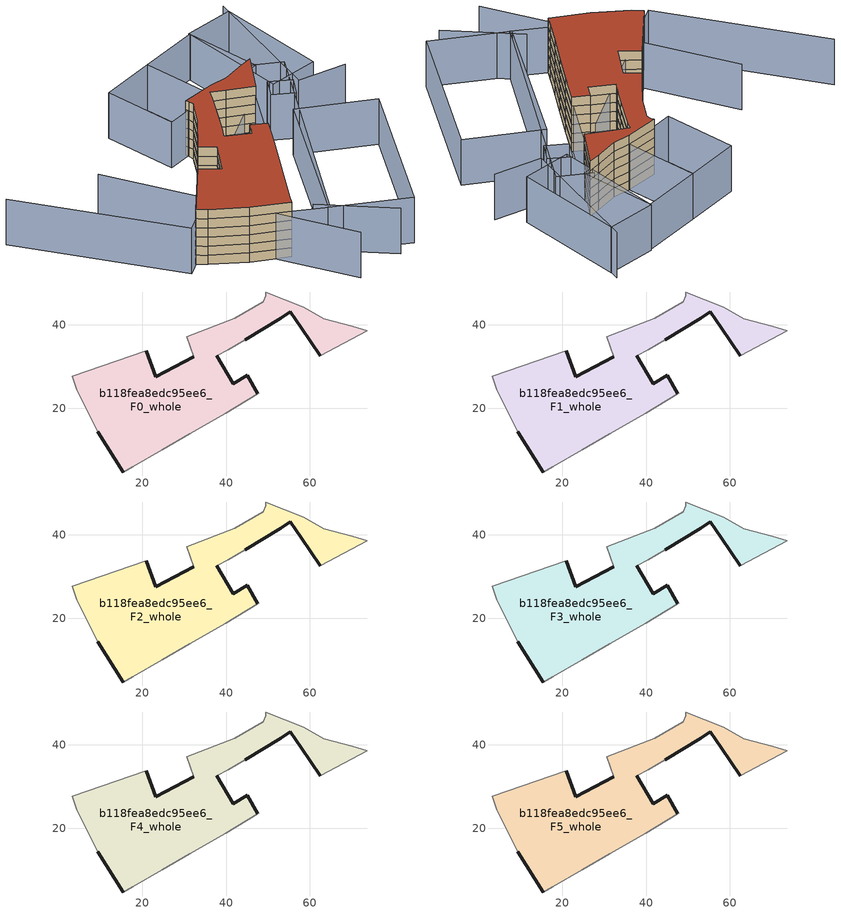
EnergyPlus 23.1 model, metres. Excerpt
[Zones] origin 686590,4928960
b118fea8edc95ee6_F0_whole
 floor ground (EU_floor_Construction): 70.15,39.66 73.68,38.51 62.43,32.56 57.9,39.31 55.33,43.14 53.08,41.56 44.56,36.42 40.5,33.97 37.75,32.59 41.73,25.87 45.1,27.87 47.57,23.53 39.87,18.85 31.38,13.97 24.78,10.17 17.74,6.12 15.52,4.84 9.36,14.48 4.41,24.48 3.31,27.66 20.94,33.72 23.28,27.59 32.28,32.37 30.56,37.15 42.06,41.56 48.86,45.41 49.44,46.85 49.48,47.79 58.6,44.11 63.31,41.42 z0
 wall outside (EU_wall_Construction): 32.28,32.37 23.28,27.59 20.94,33.72 / 9.36,14.48 15.52,4.84 / 47.57,23.53 45.1,27.87 41.73,25.87 37.75,32.59 / 44.56,36.42 53.08,41.56 55.33,43.14 57.9,39.31 62.43,32.56 z0:3
 wall adiabatic (EU_wall_Construction): 20.94,33.72 3.31,27.66 4.41,24.48 9.36,14.48 / 15.52,4.84 17.74,6.12 24.78,10.17 31.38,13.97 39.87,18.85 47.57,23.53 / 37.75,32.59 40.5,33.97 44.56,36.42 / 62.43,32.56 73.68,38.51 70.15,39.66 63.31,41.42 58.6,44.11 49.48,47.79 49.44,46.85 48.86,45.41 42.06,41.56 30.56,37.15 32.28,32.37 z0:3
b118fea8edc95ee6_F1_whole
 floor to b118fea8edc95ee6_F0_whole (EU_floor_Construction): 70.15,39.66 73.68,38.51 62.43,32.56 57.9,39.31 55.33,43.14 53.08,41.56 44.56,36.42 40.5,33.97 37.75,32.59 41.73,25.87 45.1,27.87 47.57,23.53 39.87,18.85 31.38,13.97 24.78,10.17 17.74,6.12 15.52,4.84 9.36,14.48 4.41,24.48 3.31,27.66 20.94,33.72 23.28,27.59 32.28,32.37 30.56,37.15 42.06,41.56 48.86,45.41 49.44,46.85 49.48,47.79 58.6,44.11 63.31,41.42 z3
 wall outside (EU_wall_Construction): 32.28,32.37 23.28,27.59 20.94,33.72 / 9.36,14.48 15.52,4.84 / 47.57,23.53 45.1,27.87 41.73,25.87 37.75,32.59 / 44.56,36.42 53.08,41.56 55.33,43.14 57.9,39.31 62.43,32.56 z3:6
 wall adiabatic (EU_wall_Construction): 20.94,33.72 3.31,27.66 4.41,24.48 9.36,14.48 / 15.52,4.84 17.74,6.12 24.78,10.17 31.38,13.97 39.87,18.85 47.57,23.53 / 37.75,32.59 40.5,33.97 44.56,36.42 / 62.43,32.56 73.68,38.51 70.15,39.66 63.31,41.42 58.6,44.11 49.48,47.79 49.44,46.85 48.86,45.41 42.06,41.56 30.56,37.15 32.28,32.37 z3:6
b118fea8edc95ee6_F2_whole
 floor to b118fea8edc95ee6_F1_whole (EU_floor_Construction): 70.15,39.66 73.68,38.51 62.43,32.56 57.9,39.31 55.33,43.14 53.08,41.56 44.56,36.42 40.5,33.97 37.75,32.59 41.73,25.87 45.1,27.87 47.57,23.53 39.87,18.85 31.38,13.97 24.78,10.17 17.74,6.12 15.52,4.84 9.36,14.48 4.41,24.48 3.31,27.66 20.94,33.72 23.28,27.59 32.28,32.37 30.56,37.15 42.06,41.56 48.86,45.41 49.44,46.85 49.48,47.79 58.6,44.11 63.31,41.42 z6
 wall outside (EU_wall_Construction): 32.28,32.37 23.28,27.59 20.94,33.72 / 9.36,14.48 15.52,4.84 / 47.57,23.53 45.1,27.87 41.73,25.87 37.75,32.59 / 44.56,36.42 53.08,41.56 55.33,43.14 57.9,39.31 62.43,32.56 z6:9
 wall adiabatic (EU_wall_Construction): 20.94,33.72 3.31,27.66 4.41,24.48 9.36,14.48 / 15.52,4.84 17.74,6.12 24.78,10.17 31.38,13.97 39.87,18.85 47.57,23.53 / 37.75,32.59 40.5,33.97 44.56,36.42 / 62.43,32.56 73.68,38.51 70.15,39.66 63.31,41.42 58.6,44.11 49.48,47.79 49.44,46.85 48.86,45.41 42.06,41.56 30.56,37.15 32.28,32.37 z6:9
b118fea8edc95ee6_F3_whole
 floor to b118fea8edc95ee6_F2_whole (EU_floor_Construction): 70.15,39.66 73.68,38.51 62.43,32.56 57.9,39.31 55.33,43.14 53.08,41.56 44.56,36.42 40.5,33.97 37.75,32.59 41.73,25.87 45.1,27.87 47.57,23.53 39.87,18.85 31.38,13.97 24.78,10.17 17.74,6.12 15.52,4.84 9.36,14.48 4.41,24.48 3.31,27.66 20.94,33.72 23.28,27.59 32.28,32.37 30.56,37.15 42.06,41.56 48.86,45.41 49.44,46.85 49.48,47.79 58.6,44.11 63.31,41.42 z9
 wall outside (EU_wall_Construction): 32.28,32.37 23.28,27.59 20.94,33.72 / 9.36,14.48 15.52,4.84 / 47.57,23.53 45.1,27.87 41.73,25.87 37.75,32.59 / 44.56,36.42 53.08,41.56 55.33,43.14 57.9,39.31 62.43,32.56 z9:12
 wall adiabatic (EU_wall_Construction): 20.94,33.72 3.31,27.66 4.41,24.48 9.36,14.48 / 15.52,4.84 17.74,6.12 24.78,10.17 31.38,13.97 39.87,18.85 47.57,23.53 / 37.75,32.59 40.5,33.97 44.56,36.42 / 62.43,32.56 73.68,38.51 70.15,39.66 63.31,41.42 58.6,44.11 49.48,47.79 49.44,46.85 48.86,45.41 42.06,41.56 30.56,37.15 32.28,32.37 z9:12
b118fea8edc95ee6_F4_whole
 floor to b118fea8edc95ee6_F3_whole (EU_floor_Construction): 70.15,39.66 73.68,38.51 62.43,32.56 57.9,39.31 55.33,43.14 53.08,41.56 44.56,36.42 40.5,33.97 37.75,32.59 41.73,25.87 45.1,27.87 47.57,23.53 39.87,18.85 31.38,13.97 24.78,10.17 17.74,6.12 15.52,4.84 9.36,14.48 4.41,24.48 3.31,27.66 20.94,33.72 23.28,27.59 32.28,32.37 30.56,37.15 42.06,41.56 48.86,45.41 49.44,46.85 49.48,47.79 58.6,44.11 63.31,41.42 z12
 wall outside (EU_wall_Construction): 32.28,32.37 23.28,27.59 20.94,33.72 / 9.36,14.48 15.52,4.84 / 47.57,23.53 45.1,27.87 41.73,25.87 37.75,32.59 / 44.56,36.42 53.08,41.56 55.33,43.14 57.9,39.31 62.43,32.56 z12:15
 wall adiabatic (EU_wall_Construction): 20.94,33.72 3.31,27.66 4.41,24.48 9.36,14.48 / 15.52,4.84 17.74,6.12 24.78,10.17 31.38,13.97 39.87,18.85 47.57,23.53 / 37.75,32.59 40.5,33.97 44.56,36.42 / 62.43,32.56 73.68,38.51 70.15,39.66 63.31,41.42 58.6,44.11 49.48,47.79 49.44,46.85 48.86,45.41 42.06,41.56 30.56,37.15 32.28,32.37 z12:15
b118fea8edc95ee6_F5_whole
 floor to b118fea8edc95ee6_F4_whole (EU_floor_Construction): 70.15,39.66 73.68,38.51 62.43,32.56 57.9,39.31 55.33,43.14 53.08,41.56 44.56,36.42 40.5,33.97 37.75,32.59 41.73,25.87 45.1,27.87 47.57,23.53 39.87,18.85 31.38,13.97 24.78,10.17 17.74,6.12 15.52,4.84 9.36,14.48 4.41,24.48 3.31,27.66 20.94,33.72 23.28,27.59 32.28,32.37 30.56,37.15 42.06,41.56 48.86,45.41 49.44,46.85 49.48,47.79 58.6,44.11 63.31,41.42 z15
 wall outside (EU_wall_Construction): 32.28,32.37 23.28,27.59 20.94,33.72 / 9.36,14.48 15.52,4.84 / 47.57,23.53 45.1,27.87 41.73,25.87 37.75,32.59 / 44.56,36.42 53.08,41.56 55.33,43.14 57.9,39.31 62.43,32.56 z15:18
 wall adiabatic (EU_wall_Construction): 20.94,33.72 3.31,27.66 4.41,24.48 9.36,14.48 / 15.52,4.84 17.74,6.12 24.78,10.17 31.38,13.97 39.87,18.85 47.57,23.53 / 37.75,32.59 40.5,33.97 44.56,36.42 / 62.43,32.56 73.68,38.51 70.15,39.66 63.31,41.42 58.6,44.11 49.48,47.79 49.44,46.85 48.86,45.41 42.06,41.56 30.56,37.15 32.28,32.37 z15:18
 roof outside (EU_roof_Construction): 62.43,32.56 73.68,38.51 70.15,39.66 63.31,41.42 58.6,44.11 49.48,47.79 49.44,46.85 48.86,45.41 42.06,41.56 30.56,37.15 32.28,32.37 23.28,27.59 20.94,33.72 3.31,27.66 4.41,24.48 9.36,14.48 15.52,4.84 17.74,6.12 24.78,10.17 31.38,13.97 39.87,18.85 47.57,23.53 45.1,27.87 41.73,25.87 37.75,32.59 40.5,33.97 44.56,36.42 53.08,41.56 55.33,43.14 57.9,39.31 z18
shading: 20.52,0.48 27.16,-22.07 / 13.47,59.44 12.87,-16.02 / 53.13,32.38 -1.11,27.24 / -1.11,27.24 -5.98,78.57 / 84.21,15.03 72.93,24.18 / 72.93,24.18 98,55.1 / 72.35,1.11 33.15,-23.64 / 33.15,-23.64 20.64,-3.83 / 20.64,-3.83 59.84,20.93 / 59.84,20.93 72.35,1.11 / 15.52,4.84 74.21,39.86 / 74.21,39.86 79.62,30.8 / 79.62,30.8 20.93,-4.22 / 20.93,-4.22 15.52,4.84 / 69.32,31.82 72.64,25.71 / 72.64,25.71 67.28,22.79 / 67.28,22.79 63.96,28.9 / 63.96,28.9 69.32,31.82 / 58.27,43.1 65.51,64.82 / 65.51,64.82 82.67,59.1 / 82.67,59.1 75.43,37.38 / 75.43,37.38 58.27,43.1 / 65.48,64.75 58.6,44.11 / 58.6,44.11 42.88,49.35 / 42.88,49.35 49.76,69.99 / 49.76,69.99 65.48,64.75 / 68.86,29.92 82.81,59.35 / 82.81,59.35 96.27,52.98 / 96.27,52.98 82.33,23.54 / 82.33,23.54 68.86,29.92 z0:15
[Building]
EU S2 Campaign: North Axis=0; Terrain=City; Solar Distribution=FullExterior
[Site:Location]
Bologna: Latitude=44.5; Longitude=11.25; Time Zone=1; Elevation=37
[SizingPeriod:WeatherFileDays]
AnnualSizingPeriod: Begin Month=1; Begin Day of Month=1; End Month=12; End Day of Month=31; Day of Week for Start Day=Monday; Use Weather File Daylight Saving Period=No; Use Weather File Rain and Snow Indicators=No
[MATERIAL]
EU_InternalMass_Material: Roughness=MediumRough; Thickness=0.1; Conductivity=1; Density=1800; Specific Heat=900; Thermal Absorptance=0.9; Solar Absorptance=0.7; Visible Absorptance=0.7
[MATERIAL:NOMASS] Roughness=MediumRough; Thermal Absorptance=0.9; Solar Absorptance=0.7; Visible Absorptance=0.7
Name | Thermal Resistance
EU_wall_NoMass | 0.905828
EU_roof_NoMass | 0.37593
EU_floor_NoMass | 0.67114
[CONSTRUCTION]
EU_wall_Construction: EU_wall_NoMass
EU_roof_Construction: EU_roof_NoMass
EU_floor_Construction: EU_floor_NoMass
EU_InternalMass_Construction: EU_InternalMass_Material
[ZONE] Type=1; Multiplier=1; Ceiling Height=autocalculate; Volume=2817.84; Floor Area=autocalculate; Part of Total Floor Area=Yes
b118fea8edc95ee6_F0_whole; b118fea8edc95ee6_F1_whole; b118fea8edc95ee6_F2_whole; b118fea8edc95ee6_F3_whole; b118fea8edc95ee6_F4_whole; b118fea8edc95ee6_F5_whole
[INTERNALMASS] Construction=EU_InternalMass_Construction; Surface Area=881.063
Name | Zone or ZoneList
b118fea8edc95ee6_F0_whole_EU_InternalMass | b118fea8edc95ee6_F0_whole
b118fea8edc95ee6_F1_whole_EU_InternalMass | b118fea8edc95ee6_F1_whole
b118fea8edc95ee6_F2_whole_EU_InternalMass | b118fea8edc95ee6_F2_whole
b118fea8edc95ee6_F3_whole_EU_InternalMass | b118fea8edc95ee6_F3_whole
b118fea8edc95ee6_F4_whole_EU_InternalMass | b118fea8edc95ee6_F4_whole
b118fea8edc95ee6_F5_whole_EU_InternalMass | b118fea8edc95ee6_F5_whole
[OTHEREQUIPMENT] Fuel Type=Electricity; Design Level Calculation Method=Watts/Area; Power per Zone Floor Area=1; Fraction Latent=0; Fraction Radiant=0; Fraction Lost=0; Carbon Dioxide Generation Rate=0; EndUse Subcategory=EU_Step8_InternalGains
Name | Zone or ZoneList or Space or SpaceList | Schedule
EU_Step8_InternalGain_b118fea8edc95ee6_F0_whole_f000 | b118fea8edc95ee6_F0_whole | EU_Step8_GainSchedule_b118fea8edc95ee6_F0_whole_f000
EU_Step8_InternalGain_b118fea8edc95ee6_F1_whole_f000 | b118fea8edc95ee6_F1_whole | EU_Step8_GainSchedule_b118fea8edc95ee6_F1_whole_f000
EU_Step8_InternalGain_b118fea8edc95ee6_F2_whole_f000 | b118fea8edc95ee6_F2_whole | EU_Step8_GainSchedule_b118fea8edc95ee6_F2_whole_f000
EU_Step8_InternalGain_b118fea8edc95ee6_F3_whole_f000 | b118fea8edc95ee6_F3_whole | EU_Step8_GainSchedule_b118fea8edc95ee6_F3_whole_f000
EU_Step8_InternalGain_b118fea8edc95ee6_F4_whole_f000 | b118fea8edc95ee6_F4_whole | EU_Step8_GainSchedule_b118fea8edc95ee6_F4_whole_f000
EU_Step8_InternalGain_b118fea8edc95ee6_F5_whole_f000 | b118fea8edc95ee6_F5_whole | EU_Step8_GainSchedule_b118fea8edc95ee6_F5_whole_f000
[ZONEVENTILATION:DESIGNFLOWRATE] Schedule=EU_AlwaysOn; Design Flow Rate Calculation Method=AirChanges/Hour; Air Changes per Hour=0.73129; Ventilation Type=Natural; Fan Pressure Rise=0; Fan Total Efficiency=1; Constant Term Coefficient=1; Temperature Term Coefficient=0; Velocity Term Coefficient=0; Velocity Squared Term Coefficient=0; Minimum Indoor Temperature=-100; Maximum Indoor Temperature=100; Delta Temperature=-100; Minimum Outdoor Temperature=-100; Maximum Outdoor Temperature=100; Maximum Wind Speed=40
Name | Zone or ZoneList or Space or SpaceList
EU_ConstantAir_b118fea8edc95ee6_F0_whole | b118fea8edc95ee6_F0_whole
EU_ConstantAir_b118fea8edc95ee6_F1_whole | b118fea8edc95ee6_F1_whole
EU_ConstantAir_b118fea8edc95ee6_F2_whole | b118fea8edc95ee6_F2_whole
EU_ConstantAir_b118fea8edc95ee6_F3_whole | b118fea8edc95ee6_F3_whole
EU_ConstantAir_b118fea8edc95ee6_F4_whole | b118fea8edc95ee6_F4_whole
EU_ConstantAir_b118fea8edc95ee6_F5_whole | b118fea8edc95ee6_F5_whole
[HVACTEMPLATE:THERMOSTAT] Constant Heating Setpoint=20; Constant Cooling Setpoint=50
EU_HeatOnly_b118fea8edc95ee6_F0_whole; EU_HeatOnly_b118fea8edc95ee6_F1_whole; EU_HeatOnly_b118fea8edc95ee6_F2_whole; EU_HeatOnly_b118fea8edc95ee6_F3_whole; EU_HeatOnly_b118fea8edc95ee6_F4_whole; EU_HeatOnly_b118fea8edc95ee6_F5_whole
[HVACTEMPLATE:ZONE:IDEALLOADSAIRSYSTEM] System Availability Schedule=EU_AlwaysOn; Maximum Heating Supply Air Temperature=50; Minimum Cooling Supply Air Temperature=13; Maximum Heating Supply Air Humidity Ratio=0.0156; Minimum Cooling Supply Air Humidity Ratio=0.0077; Heating Limit=NoLimit; Cooling Limit=NoLimit; Heating Availability Schedule=EU_AlwaysOn; Cooling Availability Schedule=EU_CoolingOff; Dehumidification Control Type=ConstantSensibleHeatRatio; Cooling Sensible Heat Ratio=0.7; Dehumidification Setpoint=60; Humidification Control Type=None; Humidification Setpoint=30; Outdoor Air Method=None; Outdoor Air Flow Rate per Person=0.00944; Outdoor Air Flow Rate per Zone Floor Area=0; Outdoor Air Flow Rate per Zone=0; Demand Controlled Ventilation Type=None; Outdoor Air Economizer Type=NoEconomizer; Heat Recovery Type=None; Sensible Heat Recovery Effectiveness=0.7; Latent Heat Recovery Effectiveness=0.65
Name | Template Thermostat
b118fea8edc95ee6_F0_whole | EU_HeatOnly_b118fea8edc95ee6_F0_whole
b118fea8edc95ee6_F1_whole | EU_HeatOnly_b118fea8edc95ee6_F1_whole
b118fea8edc95ee6_F2_whole | EU_HeatOnly_b118fea8edc95ee6_F2_whole
b118fea8edc95ee6_F3_whole | EU_HeatOnly_b118fea8edc95ee6_F3_whole
b118fea8edc95ee6_F4_whole | EU_HeatOnly_b118fea8edc95ee6_F4_whole
b118fea8edc95ee6_F5_whole | EU_HeatOnly_b118fea8edc95ee6_F5_whole
[SIZING:ZONE] Zone Cooling Design Supply Air Temperature Input Method=SupplyAirTemperature; Zone Cooling Design Supply Air Temperature=13; Zone Heating Design Supply Air Temperature Input Method=SupplyAirTemperature; Zone Heating Design Supply Air Temperature=50; Zone Cooling Design Supply Air Humidity Ratio=0.008; Zone Heating Design Supply Air Humidity Ratio=0.008; Cooling Design Air Flow Method=DesignDay; Cooling Design Air Flow Rate=0; Cooling Minimum Air Flow per Zone Floor Area=0.000762; Cooling Minimum Air Flow=0; Cooling Minimum Air Flow Fraction=0.2; Heating Design Air Flow Method=DesignDay; Heating Design Air Flow Rate=0; Heating Maximum Air Flow per Zone Floor Area=0.002032; Heating Maximum Air Flow=0.141576; Heating Maximum Air Flow Fraction=0.3; Account for Dedicated Outdoor Air System=No; Dedicated Outdoor Air System Control Strategy=NeutralSupplyAir; Dedicated Outdoor Air Low Setpoint Temperature for Design=autosize; Dedicated Outdoor Air High Setpoint Temperature for Design=autosize; Zone Load Sizing Method=Sensible Load Only No Latent Load; Zone Latent Cooling Design Supply Air Humidity Ratio Input Method=HumidityRatioDifference; Zone Cooling Design Supply Air Humidity Ratio Difference=0.005; Zone Latent Heating Design Supply Air Humidity Ratio Input Method=HumidityRatioDifference; Zone Humidification Design Supply Air Humidity Ratio Difference=0.005
b118fea8edc95ee6_F0_whole; b118fea8edc95ee6_F1_whole; b118fea8edc95ee6_F2_whole; b118fea8edc95ee6_F3_whole; b118fea8edc95ee6_F4_whole; b118fea8edc95ee6_F5_whole
[SCHEDULE:CONSTANT]
Name | Hourly Value
EU_AlwaysOn | 1
EU_CoolingOff | 0
[SCHEDULE:FILE] Column Number=1; Rows to Skip at Top=0; Number of Hours of Data=8760; Column Separator=Comma; Interpolate to Timestep=No; Minutes per Item=60; Adjust Schedule for Daylight Savings=Yes
Name | File
EU_Step8_GainSchedule_b118fea8edc95ee6_F0_whole_f000 | ../../schedules/b118fea8edc95ee6/b118fea8edc95ee6_F0_whole_f000_gain.csv
EU_Step8_GainSchedule_b118fea8edc95ee6_F1_whole_f000 | ../../schedules/b118fea8edc95ee6/b118fea8edc95ee6_F1_whole_f000_gain.csv
EU_Step8_GainSchedule_b118fea8edc95ee6_F2_whole_f000 | ../../schedules/b118fea8edc95ee6/b118fea8edc95ee6_F2_whole_f000_gain.csv
EU_Step8_GainSchedule_b118fea8edc95ee6_F3_whole_f000 | ../../schedules/b118fea8edc95ee6/b118fea8edc95ee6_F3_whole_f000_gain.csv
EU_Step8_GainSchedule_b118fea8edc95ee6_F4_whole_f000 | ../../schedules/b118fea8edc95ee6/b118fea8edc95ee6_F4_whole_f000_gain.csv
EU_Step8_GainSchedule_b118fea8edc95ee6_F5_whole_f000 | ../../schedules/b118fea8edc95ee6/b118fea8edc95ee6_F5_whole_f000_gain.csv
